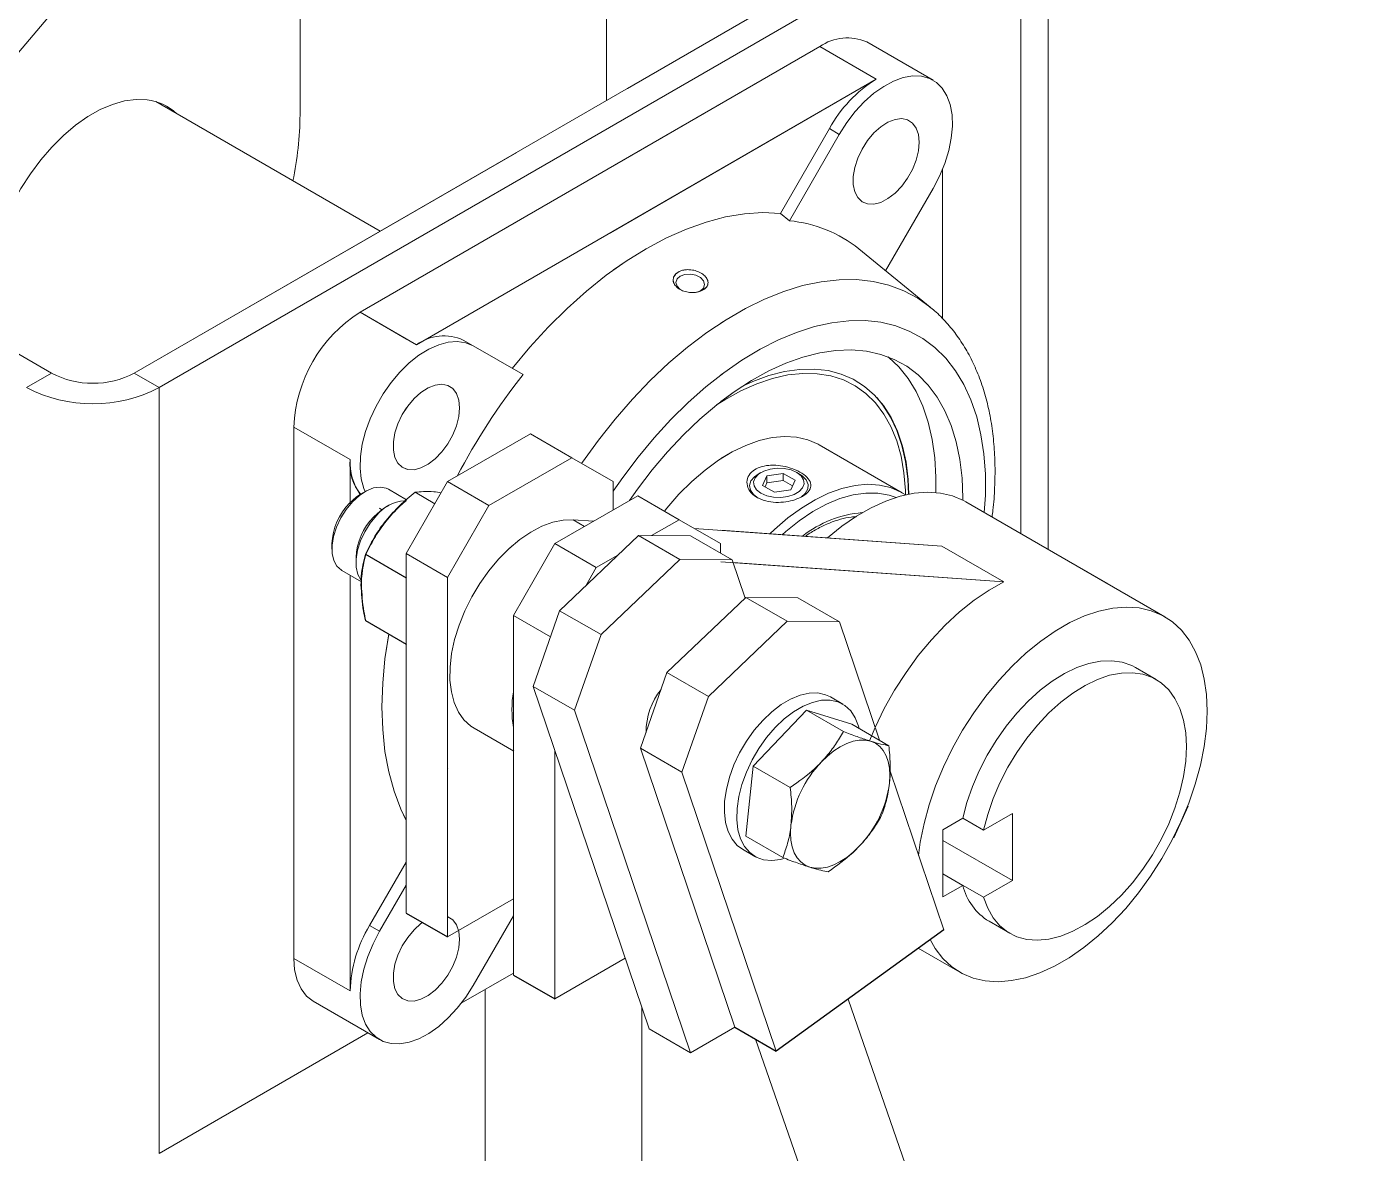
# Model space of a CAD drawing. Header units: millimetres. Extents: x 953 to 17674, y 376 to 6295.
# Drawn here: x 3115.8 to 3342.8, y 2391.5 to 2583.7 of the extents above; entities that cross this region are included whole.
import ezdxf

# ---------------------------------------------------------------- set-up
doc = ezdxf.new("R2010")
doc.units = ezdxf.units.MM

msp = doc.modelspace()

# ---------------------------------------------------------------- linework, layer by layer
at = {"linetype": 'Continuous', "lineweight": 20}
for p, q in [((3214.75435, 2820.59806), (3214.75435, 2571.15865)), ((3214.75435, 2656.06505), (3214.75435, 2571.15865)), ((3146.91868, 2617.7343), (3110.72917, 2575.05617)), ((3290.15129, 2494.55895), (3290.15129, 2613.61185)), ((3290.15129, 2494.55897), (3290.15129, 2613.61185)), ((3134.14418, 2524.62337), (3281.22237, 2609.5298)), ((3218.30368, 2573.20762), (3281.22237, 2609.5298)), ((3138.38685, 2522.17413), (3285.46504, 2607.08056)), ((3215.413, 2566.64038), (3285.46504, 2607.08056)), ((3285.46504, 2497.26427), (3285.46504, 2607.08056)), ((3285.46504, 2497.26427), (3285.46504, 2607.08056)), ((3162.42847, 2568.69883), (3162.42847, 2605.01562)), ((3270.48344, 2574.60291), (3259.16971, 2581.13419)), ((3270.48344, 2574.60291), (3259.16971, 2581.13419)), ((3251.17036, 2580.34209), (3172.68153, 2535.03145)), ((3251.17036, 2580.34209), (3215.413, 2559.6998)), ((3260.78692, 2574.79056), (3251.17036, 2580.34209)), ((3260.78692, 2574.79056), (3251.17036, 2580.34209)), ((3260.78692, 2574.79056), (3182.2981, 2529.47993)), ((3260.78692, 2574.79056), (3215.41291, 2548.5967)), ((3176.10752, 2548.84839), (3137.79975, 2570.963)), ((3176.10752, 2548.84834), (3137.79975, 2570.96295)), ((3244.43599, 2551.88147), (3252.78693, 2566.34576)), ((3244.43599, 2551.88147), (3252.78693, 2566.34571)), ((3254.4841, 2565.366), (3245.96995, 2550.61904)), ((3254.4841, 2565.36595), (3245.96995, 2550.61899)), ((3254.4841, 2565.366), (3252.78693, 2566.34576)), ((3254.4841, 2565.36595), (3252.78693, 2566.34571)), ((3120.00202, 2524.62335), (3053.534, 2562.99452)), ((3120.00202, 2524.62335), (3053.534, 2562.99452)), ((3134.14418, 2524.62337), (3199.41296, 2562.30224)), ((3272.10063, 2533.91207), (3272.10063, 2559.41553)), ((3272.10063, 2533.91209), (3272.10063, 2559.41553)), ((3138.38685, 2522.17413), (3199.413, 2557.40378)), ((3262.38507, 2542.09843), (3270.48409, 2556.12635)), ((3262.38507, 2542.09841), (3270.48409, 2556.12635)), ((3244.43599, 2551.88147), (3245.96995, 2550.61904)), ((3244.43599, 2551.88147), (3245.96995, 2550.61899)), ((3199.413, 2550.4632), (3172.68153, 2535.03145)), ((3269.99447, 2535.89316), (3257.81028, 2545.8291)), ((3269.99447, 2535.89311), (3257.81028, 2545.82902)), ((3172.68153, 2535.03145), (3182.2981, 2529.47993)), ((3172.68153, 2535.03145), (3180.61357, 2530.45238)), ((3191.99524, 2529.29196), (3190.29807, 2530.27171)), ((3191.99524, 2529.29196), (3200.50941, 2524.37523)), ((3120.00202, 2524.62335), (3115.75939, 2522.17413)), ((3120.00202, 2524.62335), (3115.75939, 2522.17413)), ((3134.14418, 2524.62337), (3138.38685, 2522.17413)), ((3134.14418, 2524.62337), (3138.38685, 2522.17413)), ((3138.38685, 2522.17413), (3138.38685, 2456.86154)), ((3138.38685, 2522.17413), (3138.38685, 2391.52761)), ((3161.3678, 2515.43549), (3170.98436, 2509.88397)), ((3161.3678, 2443.59484), (3161.3678, 2515.43549)), ((3161.3678, 2515.43549), (3170.98436, 2509.88397)), ((3161.3678, 2424.79946), (3161.3678, 2515.43549)), ((3187.61395, 2506.12709), (3201.75611, 2514.29119)), ((3208.82718, 2510.20915), (3201.75611, 2514.29119)), ((3265.20484, 2504.22609), (3251.06272, 2512.39017)), ((3265.20484, 2504.22609), (3251.06272, 2512.39017)), ((3170.98436, 2509.88397), (3170.98436, 2502.20098)), ((3170.98436, 2509.88397), (3170.98436, 2502.55934)), ((3194.68501, 2502.04505), (3208.82718, 2510.20915)), ((3215.89824, 2506.12579), (3208.82718, 2510.20915)), ((3180.54289, 2493.87965), (3187.61395, 2506.12709)), ((3187.61395, 2506.12709), (3194.68501, 2502.04505)), ((3215.89824, 2506.12579), (3215.89824, 2501.31032)), ((3241.11229, 2507.68574), (3240.63393, 2507.4093)), ((3241.11229, 2507.68567), (3240.63393, 2507.40926)), ((3242.12871, 2507.09957), (3241.38157, 2505.48986)), ((3242.12871, 2507.09949), (3241.38157, 2505.48979)), ((3244.9171, 2507.53088), (3242.12871, 2507.09957)), ((3244.9171, 2507.53081), (3242.12871, 2507.09949)), ((3242.12871, 2507.09957), (3242.12871, 2505.89509)), ((3242.12871, 2507.09949), (3242.12871, 2505.89509)), ((3244.9171, 2506.3264), (3242.12871, 2505.89509)), ((3244.9171, 2506.3264), (3242.12871, 2505.89509)), ((3246.95835, 2506.35249), (3244.9171, 2507.53088)), ((3244.9171, 2507.53088), (3244.9171, 2506.3264)), ((3246.95835, 2506.35241), (3244.9171, 2507.53081)), ((3244.9171, 2507.53081), (3244.9171, 2506.3264)), ((3246.5175, 2505.40251), (3244.9171, 2506.3264)), ((3246.5175, 2505.40251), (3244.9171, 2506.3264)), ((3246.21122, 2504.74278), (3246.95835, 2506.35249)), ((3246.21122, 2504.74271), (3246.95835, 2506.35241)), ((3247.70617, 2507.4093), (3247.22759, 2507.68572)), ((3247.70617, 2507.40926), (3247.22759, 2507.68565)), ((3173.54276, 2504.42483), (3172.76401, 2503.97512)), ((3180.61365, 2503.04895), (3177.54334, 2504.8214)), ((3185.44107, 2502.36371), (3182.07859, 2504.30483)), ((3186.52218, 2504.23622), (3185.56342, 2504.36293)), ((3205.92794, 2495.55465), (3220.0701, 2503.71875)), ((3227.14133, 2499.63661), (3220.0701, 2503.71875)), ((3241.38157, 2505.48986), (3243.42282, 2504.31147)), ((3241.38157, 2505.48979), (3243.42282, 2504.3114)), ((3242.12871, 2505.89509), (3241.82251, 2505.23521)), ((3242.12871, 2505.89509), (3241.82251, 2505.23521)), ((3243.42282, 2504.31147), (3246.21122, 2504.74278)), ((3243.42282, 2504.3114), (3246.21122, 2504.74271)), ((3175.99524, 2501.5791), (3176.40605, 2501.34192)), ((3177.64399, 2502.08172), (3176.86524, 2501.63201)), ((3194.68501, 2502.04505), (3187.61395, 2489.79762)), ((3275.56363, 2502.96227), (3275.56553, 2503.38613)), ((3300.35143, 2488.6706), (3276.09356, 2502.67437)), ((3310.03459, 2483.08058), (3276.09356, 2502.67432)), ((3212.53926, 2499.3712), (3209.07053, 2499.61845)), ((3211.01906, 2498.49358), (3209.07053, 2499.61845)), ((3222.4554, 2496.93148), (3227.14133, 2499.63661)), ((3234.21239, 2495.55325), (3227.14133, 2499.63661)), ((3220.19203, 2496.94956), (3206.75144, 2484.11063)), ((3227.26309, 2492.86752), (3220.19203, 2496.94956)), ((3220.19203, 2496.94956), (3229.11178, 2496.87832)), ((3271.98743, 2495.13265), (3229.72249, 2498.146)), ((3271.98743, 2495.13258), (3234.28303, 2497.82085)), ((3167.88682, 2495.52665), (3167.88682, 2494.62738)), ((3198.85687, 2483.30721), (3205.92794, 2495.55465)), ((3205.92794, 2495.55465), (3212.99916, 2491.47252)), ((3229.11178, 2496.87832), (3236.18284, 2492.79628)), ((3234.21239, 2495.55325), (3234.21239, 2493.93391)), ((3282.59394, 2489.00964), (3271.98743, 2495.13265)), ((3282.59394, 2489.00957), (3271.98743, 2495.13258)), ((3171.98805, 2493.18364), (3171.98805, 2492.28437)), ((3180.54297, 2489.73724), (3173.5933, 2493.74921)), ((3180.61361, 2489.67189), (3173.6641, 2493.68375)), ((3187.61395, 2489.79762), (3180.54289, 2493.87965)), ((3180.54289, 2432.52527), (3180.54289, 2493.87965)), ((3212.99916, 2491.47252), (3216.68706, 2493.60149)), ((3227.26309, 2492.86752), (3213.8225, 2480.02859)), ((3236.18284, 2492.79628), (3227.26309, 2492.86752)), ((3282.59394, 2489.00957), (3234.28294, 2492.45405)), ((3238.39437, 2486.27036), (3236.18284, 2492.79628)), ((3169.544, 2490.96462), (3172.92805, 2489.01105)), ((3170.98436, 2490.13313), (3170.98436, 2419.24794)), ((3170.98436, 2490.13311), (3170.98436, 2438.04332)), ((3212.99916, 2491.47252), (3211.20489, 2488.36474)), ((3282.59394, 2489.00964), (3236.3486, 2492.3068)), ((3187.61395, 2428.44323), (3187.61395, 2489.79762)), ((3238.50602, 2486.37712), (3225.06543, 2473.53819)), ((3245.57708, 2482.29508), (3238.50602, 2486.37712)), ((3238.50602, 2486.37712), (3247.42576, 2486.30588)), ((3247.42576, 2486.30588), (3254.49682, 2482.22385)), ((3205.18986, 2479.65126), (3198.85687, 2483.30721)), ((3198.85687, 2421.95283), (3198.85687, 2483.30721)), ((3202.23069, 2471.20061), (3206.75144, 2484.11063)), ((3206.75144, 2484.11063), (3213.8225, 2480.02859)), ((3180.54297, 2478.42292), (3173.5933, 2482.43488)), ((3180.61361, 2478.35756), (3173.6641, 2482.36943)), ((3245.57708, 2482.29508), (3232.13649, 2469.45615)), ((3254.49682, 2482.22385), (3245.57708, 2482.29508)), ((3261.34876, 2462.00441), (3254.49682, 2482.22385)), ((3213.8225, 2480.02859), (3209.30175, 2467.11857)), ((3308.5706, 2472.37904), (3305.03498, 2474.42011)), ((3220.54467, 2460.62817), (3225.06543, 2473.53819)), ((3225.06543, 2473.53819), (3232.13649, 2469.45615)), ((3209.30175, 2467.11857), (3202.23069, 2471.20061)), ((3202.23069, 2471.20061), (3222.02626, 2412.7854)), ((3232.13649, 2469.45615), (3227.61573, 2456.54613)), ((3255.07601, 2468.16991), (3252.95467, 2469.39453)), ((3209.30175, 2467.11857), (3229.09732, 2408.70336)), ((3239.80877, 2457.59079), (3248.86428, 2467.13872)), ((3248.86428, 2467.13872), (3255.17754, 2463.49416)), ((3248.86428, 2467.13872), (3256.63215, 2464.72722)), ((3192.14583, 2464.06082), (3198.85696, 2460.18656)), ((3192.14583, 2464.06082), (3198.9276, 2460.14579)), ((3256.63215, 2464.72722), (3262.94541, 2461.08265)), ((3227.61573, 2456.54613), (3220.54467, 2460.62817)), ((3220.54467, 2460.62817), (3236.66107, 2413.06982)), ((3205.9281, 2417.87069), (3205.9281, 2460.28968)), ((3187.61395, 2457.11144), (3187.68459, 2457.07066)), ((3187.68459, 2457.06933), (3187.61395, 2457.11012)), ((3227.61573, 2456.54613), (3243.73215, 2408.98778)), ((3238.5211, 2445.63122), (3239.80877, 2457.59079)), ((3239.80877, 2457.59079), (3246.12203, 2453.94622)), ((3272.30576, 2429.67108), (3263.14228, 2456.71195)), ((3284.05078, 2449.50411), (3279.10106, 2446.6467)), ((3284.05078, 2449.50411), (3284.05078, 2438.07254)), ((3311.59232, 2445.37095), (3314.0258, 2450.78899)), ((3275.56544, 2448.68776), (3272.17131, 2446.72838)), ((3279.10106, 2446.6467), (3275.56544, 2448.68776)), ((3238.5211, 2445.63122), (3244.83436, 2441.98666)), ((3272.17131, 2446.72838), (3272.17131, 2435.29681)), ((3272.17144, 2444.93034), (3284.05078, 2438.07254)), ((3237.95591, 2443.41315), (3240.07725, 2442.18853)), ((3174.29808, 2430.39901), (3180.54289, 2441.21534)), ((3176.77989, 2434.69762), (3180.54285, 2441.21525)), ((3275.56544, 2437.25619), (3272.17144, 2439.21551)), ((3272.17144, 2439.21551), (3279.10106, 2435.21513)), ((3284.05078, 2438.07254), (3279.10106, 2435.21513)), ((3180.54289, 2437.29601), (3175.99524, 2429.41925)), ((3180.54297, 2437.29618), (3178.47706, 2433.71786)), ((3272.17131, 2435.29681), (3275.56544, 2437.25619)), ((3198.85687, 2434.93363), (3187.61395, 2428.44323)), ((3191.99524, 2420.17965), (3198.85687, 2432.06433)), ((3280.03701, 2431.11766), (3283.57263, 2429.07659)), ((3175.99524, 2429.41925), (3174.29808, 2430.39901)), ((3170.98436, 2419.24794), (3161.3678, 2424.79946)), ((3217.95095, 2424.81133), (3205.9281, 2417.87069)), ((3267.97348, 2426.53511), (3275.03743, 2422.45717)), ((3198.85687, 2422.27374), (3189.95458, 2417.13456)), ((3164.68215, 2417.47394), (3175.99588, 2410.94266)), ((3194.06301, 2419.5063), (3194.06301, 1703.48249)), ((3255.98084, 2417.85411), (3342.75073, 2168.06719)), ((3220.76291, 1718.89769), (3220.76291, 2416.51345)), ((3236.66107, 2413.06982), (3229.09732, 2408.70336)), ((3174.00714, 2412.09076), (3138.38685, 2391.52761)), ((3229.09732, 2408.70336), (3222.02626, 2412.7854)), ((3240.19669, 2411.02875), (3328.94881, 2154.88299))]:
    msp.add_line(p, q, dxfattribs=at)
for p, q in [((3180.54289, 2432.52527), (3187.61395, 2428.44323)), ((3272.30576, 2429.67108), (3243.73215, 2408.98778)), ((3198.85687, 2421.95283), (3205.9281, 2417.87069)), ((3236.66107, 2413.06982), (3243.7323, 2408.98769))]:
    msp.add_line(p, q)
at = {"linetype": 'Continuous', "lineweight": 20, "flags": 128}
for points in [[(3270.48409, 2556.12635), (3271.58708, 2558.24313), (3272.48672, 2560.41589), (3273.16292, 2562.59593), (3273.60058, 2564.73473), (3273.7899, 2566.78438), (3273.72666, 2568.69914), (3273.41231, 2570.43622), (3272.85382, 2571.95693), (3272.06369, 2573.22711), (3271.05957, 2574.2186), (3269.86388, 2574.9091), (3268.50336, 2575.28319), (3267.00837, 2575.33251), (3265.41231, 2575.0561), (3263.75084, 2574.45993), (3262.06107, 2573.55745), (3260.38076, 2572.3688), (3258.74742, 2570.92051), (3257.19755, 2569.24494), (3255.76578, 2567.37959), (3254.4841, 2565.366)], [(3270.48409, 2556.12635), (3271.58708, 2558.24313), (3272.48672, 2560.41584), (3273.16292, 2562.59589), (3273.60058, 2564.73468), (3273.7899, 2566.78433), (3273.72666, 2568.69909), (3273.41231, 2570.43622), (3272.85382, 2571.95688), (3272.06369, 2573.22711), (3271.05957, 2574.21855), (3269.86388, 2574.90905), (3268.50336, 2575.28314), (3267.00837, 2575.33251), (3265.41231, 2575.05605), (3263.75084, 2574.45993), (3262.06107, 2573.55745), (3260.38076, 2572.3688), (3258.74742, 2570.92051), (3257.19755, 2569.24494), (3255.76578, 2567.37954), (3254.4841, 2565.36595)], [(3111.18237, 2529.71485), (3110.45062, 2531.16688), (3109.7965, 2533.11226), (3109.38489, 2535.27085), (3109.22157, 2537.61209), (3109.30886, 2540.10316), (3109.64553, 2542.7092), (3110.22686, 2545.39359), (3111.04464, 2548.1185), (3112.08743, 2550.84589), (3113.34059, 2553.53733), (3114.78656, 2556.15513), (3116.40496, 2558.66251), (3118.17314, 2561.02431), (3120.06625, 2563.20718), (3122.05773, 2565.18072), (3124.1196, 2566.91718), (3126.22294, 2568.39208), (3128.3382, 2569.58478), (3130.43573, 2570.47852), (3132.48604, 2571.06068), (3134.46037, 2571.32332), (3136.33099, 2571.26249)], [(3268.14096, 2564.01177), (3268.0087, 2565.33973), (3267.61813, 2566.45287), (3266.98748, 2567.29912), (3266.14628, 2567.83897), (3265.13382, 2568.04722), (3263.99746, 2567.91402), (3262.79035, 2567.44573), (3261.56892, 2566.6641), (3260.39028, 2565.60582), (3259.30955, 2564.32031), (3258.37724, 2562.8676), (3257.63697, 2561.31579), (3257.12335, 2559.73722), (3256.8604, 2558.20593), (3256.8604, 2556.79344), (3257.12335, 2555.56565), (3257.63697, 2554.5802), (3258.37724, 2553.88309), (3259.30955, 2553.5068), (3260.39028, 2553.46907), (3261.56892, 2553.77152), (3262.79035, 2554.40023), (3263.99746, 2555.32563), (3265.13382, 2556.50444), (3266.14628, 2557.88155), (3266.98748, 2559.39274), (3267.61813, 2560.96712), (3268.0087, 2562.5312), (3268.14096, 2564.01177)], [(3268.14096, 2564.01177), (3268.0087, 2565.33968), (3267.61813, 2566.45282), (3266.98748, 2567.29907), (3266.14628, 2567.83897), (3265.13382, 2568.04717), (3263.99746, 2567.91402), (3262.79035, 2567.44568), (3261.56892, 2566.6641), (3260.39028, 2565.60577), (3259.30955, 2564.32026), (3258.37724, 2562.8676), (3257.63697, 2561.31574), (3257.12335, 2559.73722), (3256.8604, 2558.20593), (3256.8604, 2556.79339), (3257.12335, 2555.56565), (3257.63697, 2554.5802), (3258.37724, 2553.88304), (3259.30955, 2553.5068), (3260.39028, 2553.46902), (3261.56892, 2553.77152), (3262.79035, 2554.40018), (3263.99746, 2555.32558), (3265.13382, 2556.5044), (3266.14628, 2557.88155), (3266.98748, 2559.39269), (3267.61813, 2560.96712), (3268.0087, 2562.53115), (3268.14096, 2564.01177)], [(3198.64901, 2525.4492), (3201.66824, 2529.06984), (3204.80215, 2532.48647), (3208.03275, 2535.67955), (3211.34136, 2538.63052), (3214.70885, 2541.32239), (3218.11579, 2543.73966), (3221.5425, 2545.86824), (3224.96925, 2547.69608), (3228.37617, 2549.21236), (3231.74366, 2550.40852), (3235.05225, 2551.27758), (3238.28285, 2551.81447), (3241.41678, 2552.01619), (3244.43599, 2551.88147)], [(3215.96887, 2542.25171), (3218.11579, 2543.73961), (3221.5425, 2545.86824), (3224.96925, 2547.69603), (3228.37617, 2549.21236), (3231.74366, 2550.40847), (3235.05225, 2551.27753), (3238.28285, 2551.81442), (3241.41678, 2552.01614), (3244.43599, 2551.88147)], [(3210.50681, 2509.23913), (3210.65593, 2509.4571), (3213.35788, 2513.21152), (3216.19744, 2516.80017), (3219.15783, 2520.2018), (3222.22178, 2523.3966), (3225.37125, 2526.36569), (3228.58781, 2529.09172), (3231.8525, 2531.55876), (3235.14628, 2533.75224), (3238.44971, 2535.65927), (3241.74344, 2537.26868), (3245.00816, 2538.57098), (3248.22468, 2539.5587), (3251.37416, 2540.22592), (3254.43811, 2540.56868), (3257.39853, 2540.58506), (3260.23807, 2540.27487), (3262.94004, 2539.64008), (3265.4886, 2538.68427), (3267.8688, 2537.41304), (3269.99447, 2535.89316)], [(3230.17312, 2538.4293), (3230.77569, 2538.67292), (3231.30986, 2539.15268), (3231.50016, 2539.75091), (3231.31783, 2540.37627), (3230.79049, 2540.93386), (3229.99863, 2541.33845), (3229.06255, 2541.52868), (3228.12474, 2541.47567), (3227.32825, 2541.18726), (3226.79408, 2540.7075), (3226.60379, 2540.10927), (3226.78612, 2539.4839), (3227.31329, 2538.92651)], [(3230.45942, 2538.52231), (3230.77569, 2538.67292), (3231.30986, 2539.15268), (3231.50016, 2539.75086), (3231.31783, 2540.37627), (3230.79049, 2540.93381), (3229.99863, 2541.3384), (3229.06255, 2541.52868), (3228.12474, 2541.47562), (3227.32825, 2541.18721), (3226.79408, 2540.70745), (3226.60379, 2540.10927), (3226.60509, 2540.04676)], [(3234.28303, 2533.20561), (3235.14628, 2533.75219), (3238.44971, 2535.65922), (3241.74344, 2537.26863), (3245.00816, 2538.57098), (3248.22468, 2539.55865), (3251.37416, 2540.22587), (3254.43811, 2540.56863), (3257.39853, 2540.58501), (3260.23807, 2540.27487), (3262.94004, 2539.64003), (3265.4886, 2538.68422), (3267.8688, 2537.41304), (3269.99447, 2535.89311)], [(3215.89824, 2504.49689), (3217.53058, 2506.84958), (3220.14563, 2510.32312), (3222.88757, 2513.62386), (3225.73898, 2516.73071), (3228.68192, 2519.62418), (3231.6977, 2522.28598), (3234.76734, 2524.69922), (3237.87137, 2526.84867), (3240.99019, 2528.72077), (3244.10409, 2530.30355), (3247.19337, 2531.58722), (3250.2385, 2532.5636), (3253.22022, 2533.22634), (3256.11967, 2533.57148), (3258.91856, 2533.59662), (3261.59916, 2533.30186), (3264.14453, 2532.68889), (3266.53858, 2531.76157), (3268.76619, 2530.52578), (3270.81324, 2528.98941), (3272.66681, 2527.16216), (3274.3152, 2525.05554), (3275.74794, 2522.68291), (3276.95601, 2520.0592), (3277.93176, 2517.20101), (3278.66903, 2514.12641), (3279.16314, 2510.85497), (3279.41098, 2507.4072), (3279.41098, 2503.80497), (3279.23532, 2500.86067)], [(3234.28303, 2524.33768), (3234.76734, 2524.69917), (3237.87137, 2526.84862), (3240.99019, 2528.72072), (3244.10409, 2530.30355), (3247.19337, 2531.58722), (3250.2385, 2532.56355), (3253.22022, 2533.22634), (3256.11967, 2533.57143), (3258.91856, 2533.59662), (3261.59916, 2533.30181), (3264.14453, 2532.68884), (3266.53858, 2531.76152), (3268.76619, 2530.5258), (3270.81324, 2528.98941), (3272.66681, 2527.16216), (3274.3152, 2525.05552), (3275.74794, 2522.68284), (3276.95601, 2520.05913), (3277.93176, 2517.20096), (3278.66903, 2514.12641), (3279.16314, 2510.85492), (3279.41098, 2507.40718), (3279.41098, 2503.80497), (3279.23532, 2500.86062)], [(3191.99524, 2529.29196), (3190.71356, 2529.82574), (3189.28179, 2530.038), (3187.73192, 2529.92414), (3186.0986, 2529.48663), (3184.41829, 2528.73523), (3182.7285, 2527.68673), (3181.06703, 2526.3646), (3179.47097, 2524.79825), (3177.97598, 2523.02285), (3176.61548, 2521.07794), (3175.41977, 2519.00692), (3174.41567, 2516.85611), (3173.62554, 2514.67367), (3173.06705, 2512.50814), (3172.75268, 2510.4081), (3172.68946, 2508.42034), (3172.87878, 2506.58927), (3173.31643, 2504.95578), (3173.5745, 2504.42174)], [(3275.56363, 2502.96227), (3275.56553, 2503.3862), (3275.44153, 2506.73094), (3275.07041, 2509.90896), (3274.45477, 2512.89824), (3273.59893, 2515.6775), (3272.50889, 2518.22743), (3271.19231, 2520.53016), (3269.65839, 2522.5694), (3267.91794, 2524.33094), (3265.98313, 2525.80235), (3263.86752, 2526.97344), (3261.58599, 2527.83586), (3259.15451, 2528.38366), (3256.59017, 2528.61296), (3253.91092, 2528.52216), (3251.13559, 2528.11192), (3248.2836, 2527.38497), (3245.37498, 2526.34654), (3242.43018, 2525.00398), (3239.46975, 2523.3666), (3236.51453, 2521.44586), (3233.58524, 2519.25537), (3230.70244, 2516.81031), (3227.88632, 2514.12797), (3225.15663, 2511.22718), (3222.53253, 2508.12812), (3220.03242, 2504.85262), (3218.66357, 2502.90669)], [(3275.56553, 2503.38613), (3275.44153, 2506.73086), (3275.07041, 2509.90899), (3274.45477, 2512.89819), (3273.59893, 2515.6775), (3272.50889, 2518.22743), (3271.19231, 2520.53011), (3269.65839, 2522.56935), (3267.91794, 2524.33089), (3265.98313, 2525.80237), (3263.86752, 2526.97341), (3261.58599, 2527.83588), (3259.15451, 2528.38366), (3256.59017, 2528.61296), (3253.91092, 2528.52212), (3251.13559, 2528.11187), (3248.2836, 2527.38497), (3245.37498, 2526.34654), (3242.43018, 2525.00398), (3239.46975, 2523.36655), (3236.51453, 2521.44586), (3234.28303, 2519.80347)], [(3270.93641, 2504.25917), (3270.96157, 2506.88998), (3270.77564, 2510.19527), (3270.34309, 2513.32819), (3269.66693, 2516.26686), (3268.7519, 2518.99053), (3267.60445, 2521.48026), (3266.23261, 2523.71858), (3264.646, 2525.68963), (3262.85574, 2527.37979), (3262.80422, 2527.42179)], [(3270.93641, 2504.25917), (3270.96157, 2506.89001), (3270.77564, 2510.19524), (3270.34309, 2513.32817), (3269.66693, 2516.26681), (3268.7519, 2518.99053), (3267.60445, 2521.48026), (3266.23261, 2523.71853), (3264.646, 2525.68963), (3262.85574, 2527.37972), (3262.80422, 2527.42171)], [(3180.61365, 2525.95073), (3179.47097, 2524.79825), (3177.97598, 2523.0228), (3176.61548, 2521.07789), (3175.41977, 2519.00687), (3174.41567, 2516.85611), (3173.62554, 2514.67362), (3173.06705, 2512.50814), (3172.75268, 2510.40805), (3172.68946, 2508.42029), (3172.87878, 2506.58922), (3173.31643, 2504.95573), (3173.5345, 2504.42006)], [(3233.52122, 2519.20421), (3234.92669, 2520.09043), (3237.6745, 2521.60438), (3240.40524, 2522.82035), (3243.09629, 2523.72811), (3245.72533, 2524.32013), (3248.2706, 2524.59162), (3250.71098, 2524.54024), (3253.02626, 2524.16638), (3255.19726, 2523.47318), (3257.206, 2522.46652), (3259.03581, 2521.15448), (3260.67153, 2519.54808), (3262.09963, 2517.66073), (3263.30825, 2515.50788), (3264.28739, 2513.10739), (3265.02894, 2510.47932), (3265.52674, 2507.64521), (3265.77669, 2504.62881), (3265.80004, 2503.855)], [(3234.28303, 2519.69393), (3234.92669, 2520.09038), (3237.6745, 2521.60438), (3240.40524, 2522.8203), (3243.09629, 2523.72807), (3245.72533, 2524.32013), (3248.2706, 2524.59158), (3250.71098, 2524.5402), (3253.02626, 2524.16635), (3255.19726, 2523.4732), (3257.206, 2522.46647), (3259.03581, 2521.15448), (3260.67153, 2519.54811), (3262.09963, 2517.66069), (3263.30825, 2515.50783), (3264.28739, 2513.10739), (3265.02894, 2510.47927), (3265.52674, 2507.64524), (3265.77669, 2504.62876), (3265.80004, 2503.85496)], [(3266.37284, 2503.9836), (3266.25335, 2506.50141), (3265.88282, 2509.44616), (3265.26857, 2512.19922), (3264.41558, 2514.73843), (3263.33068, 2517.04321), (3262.02263, 2519.09506), (3260.50195, 2520.87737), (3258.78088, 2522.376), (3256.87329, 2523.5787), (3254.79453, 2524.47592), (3252.56134, 2525.06031), (3250.19171, 2525.32727), (3247.70469, 2525.27463), (3245.12033, 2524.9027), (3242.45945, 2524.21463), (3239.74345, 2523.21585), (3237.85582, 2522.35324)], [(3266.37284, 2503.9836), (3266.25335, 2506.50136), (3265.88282, 2509.44616), (3265.26857, 2512.19924), (3264.41558, 2514.73838), (3263.33068, 2517.04313), (3262.02263, 2519.09499), (3260.50195, 2520.87737), (3258.78088, 2522.37598), (3256.87329, 2523.57872), (3254.79453, 2524.4759), (3252.56134, 2525.06031), (3250.19171, 2525.32727), (3247.70469, 2525.27459), (3245.12033, 2524.9027), (3242.45945, 2524.2146), (3239.74345, 2523.21585), (3237.85582, 2522.35319)], [(3189.65209, 2518.70111), (3189.51983, 2520.02907), (3189.12926, 2521.1422), (3188.49861, 2521.98846), (3187.6574, 2522.52831), (3186.64495, 2522.73656), (3185.50863, 2522.60339), (3184.3015, 2522.13508), (3183.08009, 2521.35346), (3181.90141, 2520.29516), (3180.82068, 2519.00965), (3179.88839, 2517.55695), (3179.14812, 2516.00514), (3178.63452, 2514.42659), (3178.37157, 2512.89529), (3178.37157, 2511.4828), (3178.63452, 2510.25502), (3179.14812, 2509.26955), (3179.88839, 2508.57244), (3180.82068, 2508.19613), (3181.90141, 2508.15841), (3183.08009, 2508.46088), (3184.3015, 2509.08958), (3185.50863, 2510.01499), (3186.64495, 2511.19378), (3187.6574, 2512.57089), (3188.49861, 2514.08208), (3189.12926, 2515.65646), (3189.51983, 2517.22054), (3189.65209, 2518.70111)], [(3266.28972, 2503.96723), (3266.16878, 2506.58787), (3265.79789, 2509.53553), (3265.18305, 2512.29126), (3264.3292, 2514.8329), (3263.24324, 2517.13989), (3261.93393, 2519.19374), (3260.90894, 2520.45098)], [(3266.28972, 2503.96723), (3266.16878, 2506.5878), (3265.79789, 2509.53551), (3265.18305, 2512.29126), (3264.3292, 2514.83285), (3263.24324, 2517.13986), (3261.93393, 2519.19374), (3260.90894, 2520.45093)], [(3180.61365, 2518.72003), (3179.88839, 2517.55695), (3179.14812, 2516.00509), (3178.63452, 2514.42659), (3178.37157, 2512.89529), (3178.37157, 2511.48276), (3178.63452, 2510.25502), (3179.14812, 2509.26955), (3179.88839, 2508.57239), (3180.61365, 2508.24667)], [(3224.62276, 2501.09055), (3225.02674, 2501.58862), (3227.11832, 2503.97056), (3229.3062, 2506.1447), (3231.56548, 2508.08633), (3233.87071, 2509.77356), (3236.19565, 2511.18727), (3238.51398, 2512.31127), (3240.79948, 2513.13306), (3243.02622, 2513.64323), (3245.16897, 2513.83586), (3247.20348, 2513.70903), (3249.10664, 2513.264), (3250.85696, 2512.50587), (3251.06272, 2512.39017)], [(3234.28303, 2510.04517), (3236.19565, 2511.18722), (3238.51398, 2512.31127), (3240.79948, 2513.13304), (3243.02622, 2513.64315), (3245.16897, 2513.83588), (3247.20348, 2513.709), (3249.10664, 2513.26397), (3250.85696, 2512.50583), (3251.06272, 2512.39017)], [(3247.22708, 2507.68601), (3247.96457, 2507.1173), (3248.39459, 2506.45168), (3248.48243, 2505.74307), (3248.22078, 2505.04896), (3247.63102, 2504.42548), (3246.76085, 2503.92315), (3245.68084, 2503.58269), (3244.47848, 2503.43164), (3243.25099, 2503.48235), (3242.09802, 2503.73062), (3241.11284, 2504.15633), (3240.3754, 2504.72507), (3239.94533, 2505.39066), (3239.85766, 2506.09918), (3240.11914, 2506.79339), (3240.7089, 2507.41686), (3241.57907, 2507.9192), (3242.65908, 2508.25966), (3243.86162, 2508.41061), (3245.08893, 2508.36), (3246.24194, 2508.11175), (3247.22708, 2507.68601)], [(3247.22708, 2507.68594), (3247.96457, 2507.11723), (3248.39459, 2506.45161), (3248.48243, 2505.743), (3248.22078, 2505.04889), (3247.63102, 2504.42541), (3246.76085, 2503.92307), (3245.68084, 2503.58261), (3244.47848, 2503.43157), (3243.25099, 2503.48227), (3242.09802, 2503.73054), (3241.11284, 2504.15626), (3240.3754, 2504.725), (3239.94533, 2505.39059), (3239.85766, 2506.09911), (3240.11914, 2506.79331), (3240.7089, 2507.41679), (3241.57907, 2507.91913), (3242.65908, 2508.25959), (3243.86162, 2508.41054), (3245.08893, 2508.35993), (3246.24194, 2508.11168), (3247.22708, 2507.68594)], [(3240.63393, 2507.4093), (3239.98904, 2506.95176), (3239.40429, 2506.24184), (3239.17282, 2505.46724), (3239.3122, 2504.68522), (3239.81168, 2503.95401), (3240.63443, 2503.32766)], [(3240.63393, 2507.40926), (3239.98904, 2506.95171), (3239.40429, 2506.24179), (3239.17282, 2505.46719), (3239.3122, 2504.68517), (3239.81168, 2503.95396), (3240.63443, 2503.32761)], [(3247.95024, 2503.47956), (3248.68541, 2504.12897), (3249.09726, 2504.87826), (3249.14375, 2505.66383), (3248.82133, 2506.42758), (3248.15406, 2507.11274), (3247.70617, 2507.4093)], [(3247.95024, 2503.47951), (3248.68541, 2504.12892), (3249.09726, 2504.87821), (3249.14375, 2505.66378), (3248.82133, 2506.42753), (3248.15406, 2507.11269), (3247.70617, 2507.40926)], [(3172.76401, 2503.97512), (3171.99205, 2503.45832), (3170.90214, 2502.47345)], [(3177.54334, 2504.8214), (3177.15108, 2505.00728), (3176.13003, 2505.19568), (3174.98802, 2505.04262), (3173.77853, 2504.55529), (3172.558, 2503.75642), (3171.38362, 2502.68341)], [(3242.65187, 2497.22418), (3243.44832, 2497.9806), (3245.7076, 2499.92223), (3248.01283, 2501.60949), (3250.33777, 2503.02315), (3252.6561, 2504.1472), (3254.9416, 2504.96897), (3257.16834, 2505.47908), (3259.31109, 2505.67181), (3261.3456, 2505.54493), (3263.24876, 2505.0999), (3264.99908, 2504.34175), (3265.79102, 2503.86099)], [(3242.65187, 2497.22425), (3243.44832, 2497.98062), (3245.7076, 2499.92226), (3248.01283, 2501.60949), (3250.33777, 2503.0232), (3252.6561, 2504.1472), (3254.9416, 2504.96899), (3257.16834, 2505.47915), (3259.31109, 2505.67178), (3261.3456, 2505.54495), (3263.24876, 2505.09992), (3264.99908, 2504.3418), (3265.80002, 2503.85502)], [(3244.74914, 2497.07461), (3245.36116, 2497.61832), (3247.6397, 2499.44764), (3249.95335, 2501.00464), (3252.27408, 2502.27049), (3254.57366, 2503.22977), (3256.82421, 2503.87088), (3258.9984, 2504.186), (3261.06986, 2504.17132), (3263.01342, 2503.82699), (3264.18925, 2503.43135)], [(3244.74914, 2497.07464), (3245.36116, 2497.61827), (3247.6397, 2499.4476), (3249.95335, 2501.00464), (3252.27408, 2502.27049), (3254.57366, 2503.22977), (3256.82421, 2503.87088), (3258.9984, 2504.18598), (3261.06986, 2504.17129), (3263.01342, 2503.82697), (3264.18925, 2503.43133)], [(3276.09356, 2502.67437), (3275.69646, 2502.89337), (3273.79886, 2503.68979), (3271.74523, 2504.16477), (3269.55667, 2504.31344), (3267.25564, 2504.13427), (3264.86573, 2503.629), (3262.41145, 2502.80293), (3259.91805, 2501.66449), (3257.41107, 2500.22542), (3254.91623, 2498.50037), (3252.47799, 2496.52356)], [(3276.09356, 2502.67432), (3275.69646, 2502.89337), (3273.79886, 2503.68982), (3271.74523, 2504.16479), (3269.55667, 2504.31342), (3267.25564, 2504.13423), (3264.86573, 2503.62898), (3262.41145, 2502.80288), (3259.91805, 2501.66447), (3257.41107, 2500.22537), (3254.91623, 2498.50034), (3252.47799, 2496.52359)], [(3171.38362, 2502.68341), (3170.31018, 2501.38634), (3169.38797, 2499.92598), (3168.66009, 2498.37056), (3168.16053, 2496.79277), (3167.9127, 2495.26646), (3167.92817, 2493.863), (3168.20621, 2492.64791), (3168.73381, 2491.67812), (3169.4863, 2490.99891), (3169.544, 2490.96462)], [(3176.86524, 2501.63201), (3176.09328, 2501.11531), (3175.00336, 2500.13034)], [(3175.48485, 2500.3403), (3174.41141, 2499.04324), (3173.48919, 2497.58292), (3172.76132, 2496.02746), (3172.26175, 2494.44971), (3172.01393, 2492.92345), (3172.0294, 2491.51989), (3172.30744, 2490.3049), (3172.796, 2489.38646)], [(3209.07053, 2499.61845), (3207.36388, 2499.57274), (3205.56396, 2499.2019), (3203.70292, 2498.51262), (3201.81407, 2497.51711), (3199.93111, 2496.23319), (3198.08774, 2494.68389), (3196.31685, 2492.89679), (3194.65016, 2490.90399), (3193.1174, 2488.7409), (3191.74599, 2486.44628), (3190.56048, 2484.06119), (3189.582, 2481.62819), (3188.82803, 2479.19076), (3188.31211, 2476.79254), (3188.04338, 2474.47628), (3188.02674, 2472.28355), (3188.26242, 2470.25332), (3188.74623, 2468.4221), (3189.46947, 2466.82236), (3190.41929, 2465.48298), (3191.5787, 2464.42774), (3192.14583, 2464.06082)], [(3198.92768, 2495.42707), (3198.08774, 2494.68389), (3196.31685, 2492.89679), (3194.65016, 2490.90395), (3193.1174, 2488.74085), (3191.74599, 2486.44628), (3190.56048, 2484.06119), (3189.582, 2481.62819), (3188.82803, 2479.19076), (3188.31211, 2476.79254), (3188.04338, 2474.47628), (3188.02674, 2472.2835), (3188.26242, 2470.25332), (3188.74623, 2468.42205), (3189.46947, 2466.82236), (3190.41929, 2465.48293), (3191.5787, 2464.42769), (3192.14583, 2464.06082)], [(3259.64289, 2461.88553), (3260.59577, 2464.1931), (3262.16224, 2467.4169), (3263.92689, 2470.55687), (3265.87099, 2473.57975), (3267.97399, 2476.45355), (3270.21359, 2479.14778), (3272.56606, 2481.63392), (3275.00649, 2483.88564), (3277.509, 2485.87906), (3280.04713, 2487.59311), (3282.59394, 2489.00957)], [(3260.60217, 2464.2074), (3262.16224, 2467.4169), (3263.92689, 2470.55692), (3265.87099, 2473.57978), (3267.97399, 2476.45355), (3270.21359, 2479.14783), (3272.56606, 2481.63395), (3275.00649, 2483.88564), (3277.509, 2485.87911), (3280.04713, 2487.59313), (3282.59394, 2489.00964)], [(3312.80899, 2448.08002), (3314.14108, 2451.30154), (3315.25148, 2454.53808), (3316.12879, 2457.75651), (3316.76401, 2460.92374), (3317.15062, 2464.00729), (3317.28465, 2466.97551), (3317.16472, 2469.79796), (3316.79206, 2472.44567), (3316.17049, 2474.89146), (3315.30642, 2477.11026), (3314.20871, 2479.07927), (3312.88858, 2480.7783), (3311.35962, 2482.18994), (3309.63748, 2483.29963), (3307.73988, 2484.09608), (3305.68626, 2484.57106), (3303.4977, 2484.71968), (3301.19667, 2484.54049), (3298.80675, 2484.03524), (3296.35248, 2483.20915), (3293.85907, 2482.07073), (3291.35209, 2480.63164), (3288.85725, 2478.9066), (3286.40013, 2476.91338), (3284.00598, 2474.67239), (3281.69941, 2472.20666), (3279.50398, 2469.54145), (3277.44228, 2466.70413), (3275.53552, 2463.72386), (3273.80316, 2460.63114), (3272.26303, 2457.45773), (3270.93093, 2454.23624), (3269.82053, 2450.99967), (3268.9432, 2447.78126), (3268.30801, 2444.61404), (3268.02011, 2442.31778)], [(3180.54285, 2448.30076), (3179.63096, 2450.22642), (3178.4809, 2453.29312), (3177.57942, 2456.59328), (3176.93179, 2460.10811), (3176.54168, 2463.81706), (3176.4114, 2467.69899), (3176.54168, 2471.73123), (3176.93179, 2475.8906), (3177.57626, 2480.13548)], [(3180.54289, 2448.3821), (3179.63096, 2450.22642), (3178.4809, 2453.29305), (3177.57942, 2456.59328), (3176.93179, 2460.10806), (3176.54168, 2463.81706), (3176.4114, 2467.69892), (3176.54168, 2471.73118), (3176.93179, 2475.8906), (3177.57225, 2480.11329)], [(3305.03498, 2474.42011), (3304.42019, 2474.7417), (3302.78139, 2475.31891), (3300.9975, 2475.57674), (3299.09377, 2475.51156), (3297.09717, 2475.1243), (3295.03602, 2474.42046), (3292.93943, 2473.40999), (3290.8371, 2472.10715), (3288.75884, 2470.53047), (3286.7341, 2468.70227), (3284.79151, 2466.64837), (3282.95859, 2464.39794), (3281.26134, 2461.98282), (3279.72373, 2459.4372), (3278.36758, 2456.79715), (3277.21208, 2454.10006), (3276.27359, 2451.38409), (3275.56544, 2448.68776)], [(3279.10106, 2435.21513), (3279.80921, 2433.33641), (3280.74769, 2431.70399), (3281.90319, 2430.34101), (3283.25935, 2429.26675), (3284.79695, 2428.49641), (3286.4942, 2428.0409), (3288.32713, 2427.90671), (3290.26972, 2428.09571), (3292.29445, 2428.60521), (3294.37271, 2429.42802), (3296.47504, 2430.5525), (3298.57164, 2431.96268), (3300.63279, 2433.6386), (3302.62939, 2435.55656), (3304.53312, 2437.6894), (3306.317, 2440.00687), (3307.9558, 2442.47617), (3309.42628, 2445.06232), (3310.70763, 2447.72871), (3311.78172, 2450.4376), (3312.6333, 2453.15056), (3313.25035, 2455.82924), (3313.62411, 2458.43566), (3313.74928, 2460.93291), (3313.62411, 2463.28566), (3313.25035, 2465.46054), (3312.6333, 2467.42677), (3311.78172, 2469.15654), (3310.70763, 2470.62529), (3309.42628, 2471.81226), (3307.9558, 2472.70063), (3306.317, 2473.27784), (3304.53312, 2473.53568), (3302.62939, 2473.47049), (3300.63279, 2473.08323), (3298.57164, 2472.3794), (3296.47504, 2471.36892), (3294.37271, 2470.06608), (3292.29445, 2468.48941), (3290.26972, 2466.6612), (3288.32713, 2464.60731), (3286.4942, 2462.35687), (3284.79695, 2459.94175), (3283.25935, 2457.39614), (3281.90319, 2454.75608), (3280.74769, 2452.05899), (3279.80921, 2449.34302), (3279.10106, 2446.6467)], [(3252.95467, 2469.39453), (3252.13243, 2469.77499), (3250.79616, 2470.06905), (3249.33472, 2470.04284), (3247.78237, 2469.69694), (3246.17543, 2469.03939), (3244.55164, 2468.08574), (3242.94905, 2466.85825), (3241.40517, 2465.38577)], [(3257.88193, 2464.02706), (3257.7793, 2464.41694), (3257.21719, 2465.85165), (3256.42909, 2467.03627), (3255.4335, 2467.94293), (3254.25376, 2468.55037), (3252.9175, 2468.84443), (3251.45606, 2468.81821), (3249.9037, 2468.47232), (3248.29677, 2467.81477), (3246.67298, 2466.86112), (3245.07039, 2465.63363), (3243.52651, 2464.16115)], [(3241.40517, 2465.38577), (3239.95625, 2463.70277), (3238.63621, 2461.84858), (3237.47599, 2459.86686), (3236.50282, 2457.8039), (3235.73945, 2455.70816), (3235.20385, 2453.62875), (3234.90853, 2451.61437), (3234.8604, 2449.71221), (3235.06064, 2447.96698), (3235.50449, 2446.41941), (3236.18157, 2445.10597), (3237.07606, 2444.05723), (3237.95591, 2443.41315)], [(3243.52651, 2464.16115), (3242.07758, 2462.47815), (3240.75754, 2460.62396), (3239.59732, 2458.64224), (3238.62415, 2456.57928), (3237.86079, 2454.48354), (3237.32519, 2452.40413), (3237.02986, 2450.38974), (3236.98173, 2448.48759), (3237.18197, 2446.74236), (3237.62582, 2445.19479), (3238.30291, 2443.88135), (3239.19739, 2442.83261), (3240.28824, 2442.07331), (3241.54994, 2441.62124), (3242.95293, 2441.48698), (3244.46423, 2441.67358), (3245.0196, 2441.81625)], [(3251.40759, 2458.28272), (3252.45894, 2459.30052), (3253.54772, 2460.17796), (3254.65534, 2460.90011), (3255.76283, 2461.45447), (3256.85123, 2461.83156), (3257.90195, 2462.02502), (3258.89695, 2462.03155), (3259.8193, 2461.85099)], [(3259.8193, 2461.85099), (3260.65309, 2461.48636), (3261.38417, 2460.94396), (3261.99997, 2460.23311), (3262.49002, 2459.36604), (3262.84582, 2458.35733), (3263.06136, 2457.22452), (3263.13297, 2455.98682), (3263.05938, 2454.6654)], [(3249.47612, 2440.3434), (3248.64229, 2440.70801), (3247.91121, 2441.25041), (3247.2954, 2441.96126), (3246.8054, 2442.82836), (3246.44956, 2443.83704), (3246.23402, 2444.96985), (3246.16241, 2446.20755), (3246.236, 2447.52897)], [(3270.00198, 2428.00346), (3270.86329, 2426.45848), (3272.18341, 2424.75944), (3273.71237, 2423.34781), (3275.43449, 2422.2381), (3277.33211, 2421.44166), (3279.38572, 2420.9667), (3281.57428, 2420.81805), (3283.87533, 2420.99728), (3286.26526, 2421.50254), (3288.71952, 2422.32859), (3291.21292, 2423.46701), (3293.7199, 2424.90613), (3296.21478, 2426.63116), (3298.67186, 2428.62437), (3301.06599, 2430.86534), (3303.3726, 2433.33109), (3305.56801, 2435.99629), (3307.62969, 2438.8336), (3309.5365, 2441.8139), (3311.26886, 2444.90664), (3312.80899, 2448.08002)], [(3257.88779, 2443.91165), (3256.83644, 2442.89385), (3255.74766, 2442.01641), (3254.64004, 2441.29426), (3253.53255, 2440.73989), (3252.44415, 2440.36281), (3251.39343, 2440.16935), (3250.39842, 2440.16282), (3249.47612, 2440.3434)], [(3189.65209, 2428.06508), (3189.51983, 2429.39299), (3189.12926, 2430.5061), (3188.49861, 2431.35238), (3187.6574, 2431.89226), (3187.61395, 2431.90119)], [(3175.99524, 2429.41925), (3174.89226, 2427.30247), (3173.99264, 2425.12977), (3173.31643, 2422.94968), (3172.87878, 2420.81094), (3172.68946, 2418.76126), (3172.75268, 2416.84649), (3173.06705, 2415.10937), (3173.62554, 2413.58871), (3174.41567, 2412.31848), (3175.41977, 2411.32703), (3176.61548, 2410.63657), (3177.97598, 2410.26246), (3179.47097, 2410.21309), (3181.06703, 2410.48956), (3182.7285, 2411.08568), (3184.41829, 2411.98817), (3186.0986, 2413.17681), (3187.73192, 2414.62509), (3189.28179, 2416.30064), (3190.71356, 2418.16606), (3191.99524, 2420.17965)], [(3183.36202, 2430.89782), (3183.08009, 2430.71741), (3181.90141, 2429.65908), (3180.82068, 2428.37355), (3179.88839, 2426.9209), (3179.14812, 2425.36904), (3178.63452, 2423.79056), (3178.37157, 2422.25924), (3178.37157, 2420.8467), (3178.63452, 2419.61899), (3179.14812, 2418.6335), (3179.88839, 2417.93634), (3180.82068, 2417.56008), (3181.90141, 2417.52233), (3183.08009, 2417.82488), (3184.3015, 2418.4535), (3185.50863, 2419.37889), (3186.64495, 2420.55771), (3187.6574, 2421.93489), (3188.49861, 2423.446), (3189.12926, 2425.0204), (3189.51983, 2426.58446), (3189.65209, 2428.06508)], [(3161.3678, 2424.79946), (3161.5071, 2422.83612), (3161.92153, 2421.08193), (3162.60093, 2419.58012), (3163.52854, 2418.36762), (3164.68151, 2417.47433), (3164.68215, 2417.47394)]]:
    msp.add_lwpolyline(points, dxfattribs=at)
at = {"linetype": 'Continuous', "lineweight": 20}
for centre, radius, start, end in [((3255.87087, 2573.66052), 8.16934, 66.1835732, 125.1265101), ((3255.87092, 2573.66002), 8.16977, 66.1852855, 125.1247978), ((3273.0037, 2555.20556), 23.08294, 121.9551752, 151.1435869), ((3273.00341, 2555.2059), 23.0825, 121.9550108, 151.1440811), ((3135.37, 2562.67861), 8.6375, 46.2364106, 83.6121607), ((3105.12088, 2569.13341), 57.30923, 348.2268176, 359.5655237), ((3105.12375, 2569.13308), 57.30637, 348.2265314, 359.5657575), ((3244.01382, 2528.75455), 21.95182, 51.0613239, 84.8875955), ((3244.01436, 2528.75592), 21.95036, 51.0600559, 84.8886611), ((3228.37121, 2539.79993), 2.48587, 89.3519066, 150.6427169), ((3228.37126, 2539.79985), 2.48596, 89.3530556, 150.6415678), ((3185.75581, 2514.41904), 24.40918, 122.3866121, 177.6133877), ((3185.75607, 2514.41889), 24.40944, 122.3869326, 177.6130673), ((3186.98477, 2522.93774), 8.04768, 65.6877397, 125.6169673), ((3127.07308, 2538.27044), 15.3702, 242.6096738, 297.3905233), ((3127.07308, 2538.27044), 15.3702, 242.6096738, 297.3905233), ((3285.49845, 2456.84183), 108.55366, 141.5288866, 152.4300793), ((3127.07312, 2543.80704), 24.41277, 242.3910136, 297.6089864), ((3127.07312, 2543.80704), 24.41277, 242.3910136, 297.6089864), ((3227.48226, 2490.32363), 45, 41.7626408, 42.028133), ((3227.48226, 2490.3236), 45, 41.7626408, 42.028133), ((3178.99504, 2509.09573), 8.04936, 174.3802845, 219.9279999), ((3180.45231, 2509.41482), 9.47956, 177.1632718, 215.2473888), ((3178.33184, 2495.12072), 10.4529, 135.2983343, 177.7743854), ((3180.7161, 2496.18549), 6.68046, 93.7594518, 141.5423652), ((3182.4328, 2492.77772), 10.45263, 135.2977443, 177.7743889), ((3259.9429, 2481.99865), 18.89985, 94.6384094, 128.3192197), ((3259.94242, 2481.99958), 18.89886, 94.6371916, 128.3197267), ((3217.46871, 2467.23763), 18.85877, 170.7178499, 189.2821501), ((3233.32214, 2463.31942), 11.82825, 141.4951766, 179.9067332), ((3265.43877, 2444.91457), 19.37993, 136.3862356, 172.2470217), ((3243.85662, 2457.27979), 19.37991, 316.386221, 352.2470364), ((3285.22906, 2439.59768), 9.94324, 193.6202031, 238.5221665), ((3194.05611, 2418.45971), 23.0852, 148.8564521, 178.0432924)]:
    msp.add_arc(centre, radius, start, end, dxfattribs=at)
for points, knots in [([(3226.32119, 2539.88278), (3226.3079, 2539.89979), (3226.12995, 2540.12745), (3226.09237, 2540.53794), (3226.17431, 2540.88901), (3226.20457, 2541.01864)], [0, 0, 0, 0, 0.048461199, 0.648644979, 1, 1, 1, 1]), ([(3229.81382, 2538.39401), (3229.68346, 2538.38568), (3229.23045, 2538.35674), (3228.42035, 2538.44744), (3227.48508, 2538.76474), (3226.71914, 2539.27616), (3226.22947, 2539.9224), (3226.08188, 2540.53493), (3226.17149, 2540.8882), (3226.20457, 2541.01864)], [0, 0, 0, 0, 0.065395487, 0.22724953, 0.392759917, 0.561439799, 0.731563494, 0.900879553, 1, 1, 1, 1]), ([(3226.20457, 2541.01864), (3226.23206, 2541.08104), (3226.35165, 2541.35254), (3226.74627, 2541.77472), (3227.49052, 2542.16086), (3228.10408, 2542.24511), (3228.39933, 2542.28565)], [0, 0, 0, 0, 0.09255514, 0.402715648, 0.712585161, 1, 1, 1, 1]), ([(3226.20457, 2541.01864), (3226.23206, 2541.08102), (3226.35165, 2541.35244), (3226.74627, 2541.77478), (3227.49052, 2542.16077), (3228.10408, 2542.24508), (3228.39933, 2542.28565)], [0, 0, 0, 0, 0.092553794, 0.402715678, 0.712585897, 1, 1, 1, 1]), ([(3228.39933, 2542.28565), (3228.65331, 2542.28667), (3229.23471, 2542.289), (3230.15492, 2542.07008), (3231.03352, 2541.65672), (3231.70429, 2541.08999), (3232.07342, 2540.4401), (3232.09447, 2539.9481), (3232.01123, 2539.69752), (3231.99686, 2539.65425)], [0, 0, 0, 0, 0.126609436, 0.289831254, 0.45668308, 0.626154391, 0.79627566, 0.964825109, 1, 1, 1, 1]), ([(3228.39933, 2542.28565), (3228.65331, 2542.28667), (3229.23471, 2542.28899), (3230.15492, 2542.0701), (3231.03352, 2541.65666), (3231.70429, 2541.08994), (3232.07342, 2540.44008), (3232.09447, 2539.94798), (3232.01123, 2539.6975), (3231.99686, 2539.65425)], [0, 0, 0, 0, 0.126609331, 0.289831012, 0.456684046, 0.626155215, 0.796276341, 0.96482565, 1, 1, 1, 1]), ([(3231.99686, 2539.65425), (3231.93529, 2539.53528), (3231.77205, 2539.21985), (3231.24262, 2538.79463), (3230.52178, 2538.49855), (3230.00744, 2538.4226), (3229.81382, 2538.39401)], [0, 0, 0, 0, 0.188785402, 0.500544101, 0.811976158, 1, 1, 1, 1]), ([(3231.99686, 2539.65425), (3231.93492, 2539.53576), (3231.7707, 2539.22159), (3231.26988, 2538.79651), (3230.71948, 2538.61169), (3230.45715, 2538.52359)], [0, 0, 0, 0, 0.240658084, 0.63807714, 1, 1, 1, 1]), ([(3280.55177, 2500.1007), (3280.60524, 2500.481), (3280.84357, 2502.17614), (3281.03084, 2505.11287), (3281.10266, 2508.88752), (3280.91368, 2512.5468), (3280.48261, 2516.07685), (3279.8017, 2519.45414), (3278.8739, 2522.65602), (3277.70222, 2525.66007), (3276.29425, 2528.44214), (3274.66546, 2530.98826), (3272.81593, 2533.25963), (3271.22332, 2534.90776), (3270.18651, 2535.70153), (3269.90015, 2535.92076)], [0, 0, 0, 0, 0.025148375, 0.112098827, 0.19921286, 0.286453521, 0.373725117, 0.46087068, 0.547693274, 0.633937789, 0.719341847, 0.80367227, 0.886799617, 0.96873484, 1, 1, 1, 1]), ([(3280.55177, 2500.10063), (3280.60524, 2500.48093), (3280.84357, 2502.17611), (3281.03084, 2505.11287), (3281.10266, 2508.88752), (3280.91367, 2512.54678), (3280.48261, 2516.07682), (3279.80172, 2519.45412), (3278.87387, 2522.65597), (3277.70224, 2525.66006), (3276.29423, 2528.44212), (3274.66549, 2530.98826), (3272.8159, 2533.25956), (3271.22331, 2534.9077), (3270.18651, 2535.70149), (3269.90015, 2535.92074)], [0, 0, 0, 0, 0.025148921, 0.112101019, 0.199214957, 0.286453771, 0.373725853, 0.460871898, 0.547692696, 0.633938783, 0.719342208, 0.803673061, 0.886798815, 0.968734426, 1, 1, 1, 1]), ([(3243.66045, 2508.90788), (3244.20123, 2508.84776), (3245.37386, 2508.71739), (3247.06154, 2508.15366), (3248.51677, 2507.35405), (3249.46339, 2506.39269), (3249.73955, 2505.38013), (3249.31107, 2504.41822), (3248.30681, 2503.60619), (3246.93712, 2503.00434), (3245.34312, 2502.63382), (3243.60495, 2502.53562), (3241.84497, 2502.78242), (3240.27109, 2503.43456), (3239.12868, 2504.46421), (3238.61364, 2505.7246), (3238.80907, 2506.98063), (3239.641, 2507.99831), (3240.90765, 2508.64999), (3242.30487, 2508.9356), (3243.24808, 2508.91631), (3243.66045, 2508.90788)], [0, 0, 0, 0, 0.047466482, 0.102927127, 0.161195369, 0.220500029, 0.279110424, 0.334759424, 0.385630645, 0.432893422, 0.479911174, 0.529716724, 0.583676514, 0.641158746, 0.700308578, 0.759368124, 0.816310216, 0.868850624, 0.917012455, 0.963718464, 1, 1, 1, 1]), ([(3243.66045, 2508.90783), (3244.20123, 2508.84774), (3245.37386, 2508.71743), (3247.06153, 2508.15357), (3248.51676, 2507.35411), (3249.46339, 2506.39254), (3249.73955, 2505.3802), (3249.31107, 2504.41811), (3248.30681, 2503.60629), (3246.93713, 2503.0042), (3245.34312, 2502.63386), (3243.60495, 2502.5356), (3241.84497, 2502.78245), (3240.27109, 2503.43444), (3239.12868, 2504.46419), (3238.61364, 2505.7245), (3238.80907, 2506.98059), (3239.641, 2507.99825), (3240.90765, 2508.65), (3242.30488, 2508.93562), (3243.24808, 2508.91629), (3243.66045, 2508.90783)], [0, 0, 0, 0, 0.04746634, 0.102927072, 0.1611953, 0.220499828, 0.279110422, 0.334759293, 0.385630582, 0.432893439, 0.479911016, 0.52971656, 0.583676345, 0.64115863, 0.700308483, 0.75936796, 0.816310114, 0.868850516, 0.917012329, 0.963718334, 1, 1, 1, 1]), ([(3182.07859, 2504.30483), (3181.17779, 2503.56994), (3179.35964, 2502.08668), (3177.84322, 2500.34382), (3177.07812, 2499.46447)], [0, 0, 0, 0, 0.4954559796, 1, 1, 1, 1]), ([(3185.56342, 2504.36293), (3185.46372, 2504.3714), (3184.70872, 2504.43551), (3183.43882, 2504.46837), (3182.53476, 2504.35967), (3182.07859, 2504.30483)], [0, 0, 0, 0, 0.070090913, 0.53079064, 1, 1, 1, 1]), ([(3180.61361, 2502.91411), (3180.24336, 2502.60495), (3178.96614, 2501.53849), (3177.90341, 2500.28748), (3177.14876, 2499.39912)], [0, 0, 0, 0, 0.289893362, 1, 1, 1, 1]), ([(3177.07812, 2499.46447), (3176.97843, 2499.33884), (3176.22351, 2498.38756), (3174.95351, 2496.50561), (3174.04945, 2494.67359), (3173.5933, 2493.74921)], [0, 0, 0, 0, 0.0700993756, 0.5307990012, 1, 1, 1, 1]), ([(3177.14876, 2499.39912), (3177.04913, 2499.27347), (3176.29464, 2498.32202), (3175.02385, 2496.44043), (3174.12011, 2494.60824), (3173.6641, 2493.68375)], [0, 0, 0, 0, 0.0700952193, 0.5307851932, 1, 1, 1, 1]), ([(3248.69244, 2496.7936), (3248.77506, 2496.85451), (3249.50432, 2497.39223), (3250.89049, 2498.17611), (3252.81977, 2499.11403), (3254.69634, 2499.74628), (3256.23316, 2500.09726), (3257.09315, 2500.12951), (3257.39115, 2500.14069)], [0, 0, 0, 0, 0.027455584, 0.242369496, 0.457003427, 0.671520497, 0.88617773, 1, 1, 1, 1]), ([(3248.69244, 2496.79353), (3248.77506, 2496.85445), (3249.50431, 2497.39224), (3250.89049, 2498.17605), (3252.81976, 2499.11393), (3254.69635, 2499.7463), (3256.23314, 2500.09718), (3257.09315, 2500.12949), (3257.39115, 2500.14069)], [0, 0, 0, 0, 0.027455905, 0.24237018, 0.457004715, 0.671521155, 0.886179493, 1, 1, 1, 1]), ([(3172.8355, 2488.52951), (3172.84671, 2489.03742), (3172.88847, 2490.92818), (3173.29556, 2492.55754), (3173.5933, 2493.74921)], [0, 0, 0, 0, 0.268629036, 1, 1, 1, 1]), ([(3172.90613, 2488.46416), (3172.91742, 2488.97205), (3172.95941, 2490.86266), (3173.36643, 2492.49207), (3173.6641, 2493.68375)], [0, 0, 0, 0, 0.268638588, 1, 1, 1, 1]), ([(3173.5933, 2482.43488), (3173.47889, 2482.97585), (3173.03469, 2485.07629), (3172.92037, 2487.05811), (3172.8355, 2488.52951)], [0, 0, 0, 0, 0.257546983, 1, 1, 1, 1]), ([(3173.6641, 2482.36943), (3173.54964, 2482.91044), (3173.10521, 2485.01097), (3172.99096, 2486.99278), (3172.90613, 2488.46416)], [0, 0, 0, 0, 0.2575615863, 1, 1, 1, 1]), ([(3255.17754, 2463.49416), (3254.95799, 2463.11158), (3254.33158, 2462.02), (3253.14557, 2460.24361), (3251.98947, 2458.93923), (3251.40759, 2458.28272)], [0, 0, 0, 0, 0.211363078, 0.603072323, 1, 1, 1, 1]), ([(3259.8193, 2461.85099), (3259.72629, 2461.88011), (3259.022, 2462.10059), (3257.54237, 2462.60405), (3255.97062, 2463.19565), (3255.17754, 2463.49416)], [0, 0, 0, 0, 0.070097439, 0.530789035, 1, 1, 1, 1]), ([(3262.94541, 2461.08265), (3262.52642, 2461.15621), (3261.68076, 2461.30467), (3260.44353, 2461.66779), (3259.8193, 2461.85099)], [0, 0, 0, 0, 0.495453987, 1, 1, 1, 1]), ([(3263.05938, 2454.6654), (3263.0737, 2454.80771), (3263.18211, 2455.88516), (3263.23493, 2458.00435), (3263.04251, 2460.05029), (3262.94541, 2461.08265)], [0, 0, 0, 0, 0.0701061731, 0.5307892941, 1, 1, 1, 1]), ([(3251.40759, 2458.28272), (3251.0432, 2457.91222), (3249.47501, 2456.31773), (3247.57814, 2454.9761), (3246.12203, 2453.94622)], [0, 0, 0, 0, 0.232360992, 1, 1, 1, 1]), ([(3246.12203, 2453.94622), (3246.22926, 2452.85281), (3246.44567, 2450.64595), (3246.30631, 2448.57423), (3246.236, 2447.52897)], [0, 0, 0, 0, 0.4954599281, 1, 1, 1, 1]), ([(3261.65774, 2449.12309), (3261.97408, 2449.97198), (3262.61256, 2451.68532), (3262.90954, 2453.66605), (3263.05938, 2454.6654)], [0, 0, 0, 0, 0.4954599281, 1, 1, 1, 1]), ([(3246.236, 2447.52897), (3246.21981, 2447.38774), (3246.09721, 2446.31848), (3245.71408, 2444.38998), (3245.12939, 2442.79265), (3244.83436, 2441.98666)], [0, 0, 0, 0, 0.0701061731, 0.5307892941, 1, 1, 1, 1]), ([(3257.88779, 2443.91165), (3258.46183, 2444.55879), (3259.61855, 2445.86281), (3260.80602, 2447.63887), (3261.4382, 2448.74051), (3261.65774, 2449.12309)], [0, 0, 0, 0, 0.391372502, 0.788637367, 1, 1, 1, 1]), ([(3252.60224, 2439.57515), (3254.05835, 2440.60503), (3255.95521, 2441.94666), (3257.5234, 2443.54115), (3257.88779, 2443.91165)], [0, 0, 0, 0, 0.767639008, 1, 1, 1, 1]), ([(3244.83436, 2441.98666), (3245.67692, 2441.66858), (3247.37749, 2441.02658), (3248.77235, 2440.5725), (3249.47612, 2440.3434)], [0, 0, 0, 0, 0.495450668, 1, 1, 1, 1]), ([(3249.47612, 2440.3434), (3249.56726, 2440.31536), (3250.25736, 2440.10308), (3251.40664, 2439.79026), (3252.20128, 2439.64729), (3252.60224, 2439.57515)], [0, 0, 0, 0, 0.070097907, 0.530785897, 1, 1, 1, 1])]:
    msp.add_open_spline(points, degree=3, knots=knots, dxfattribs=at)

doc.saveas('drawing.dxf')
